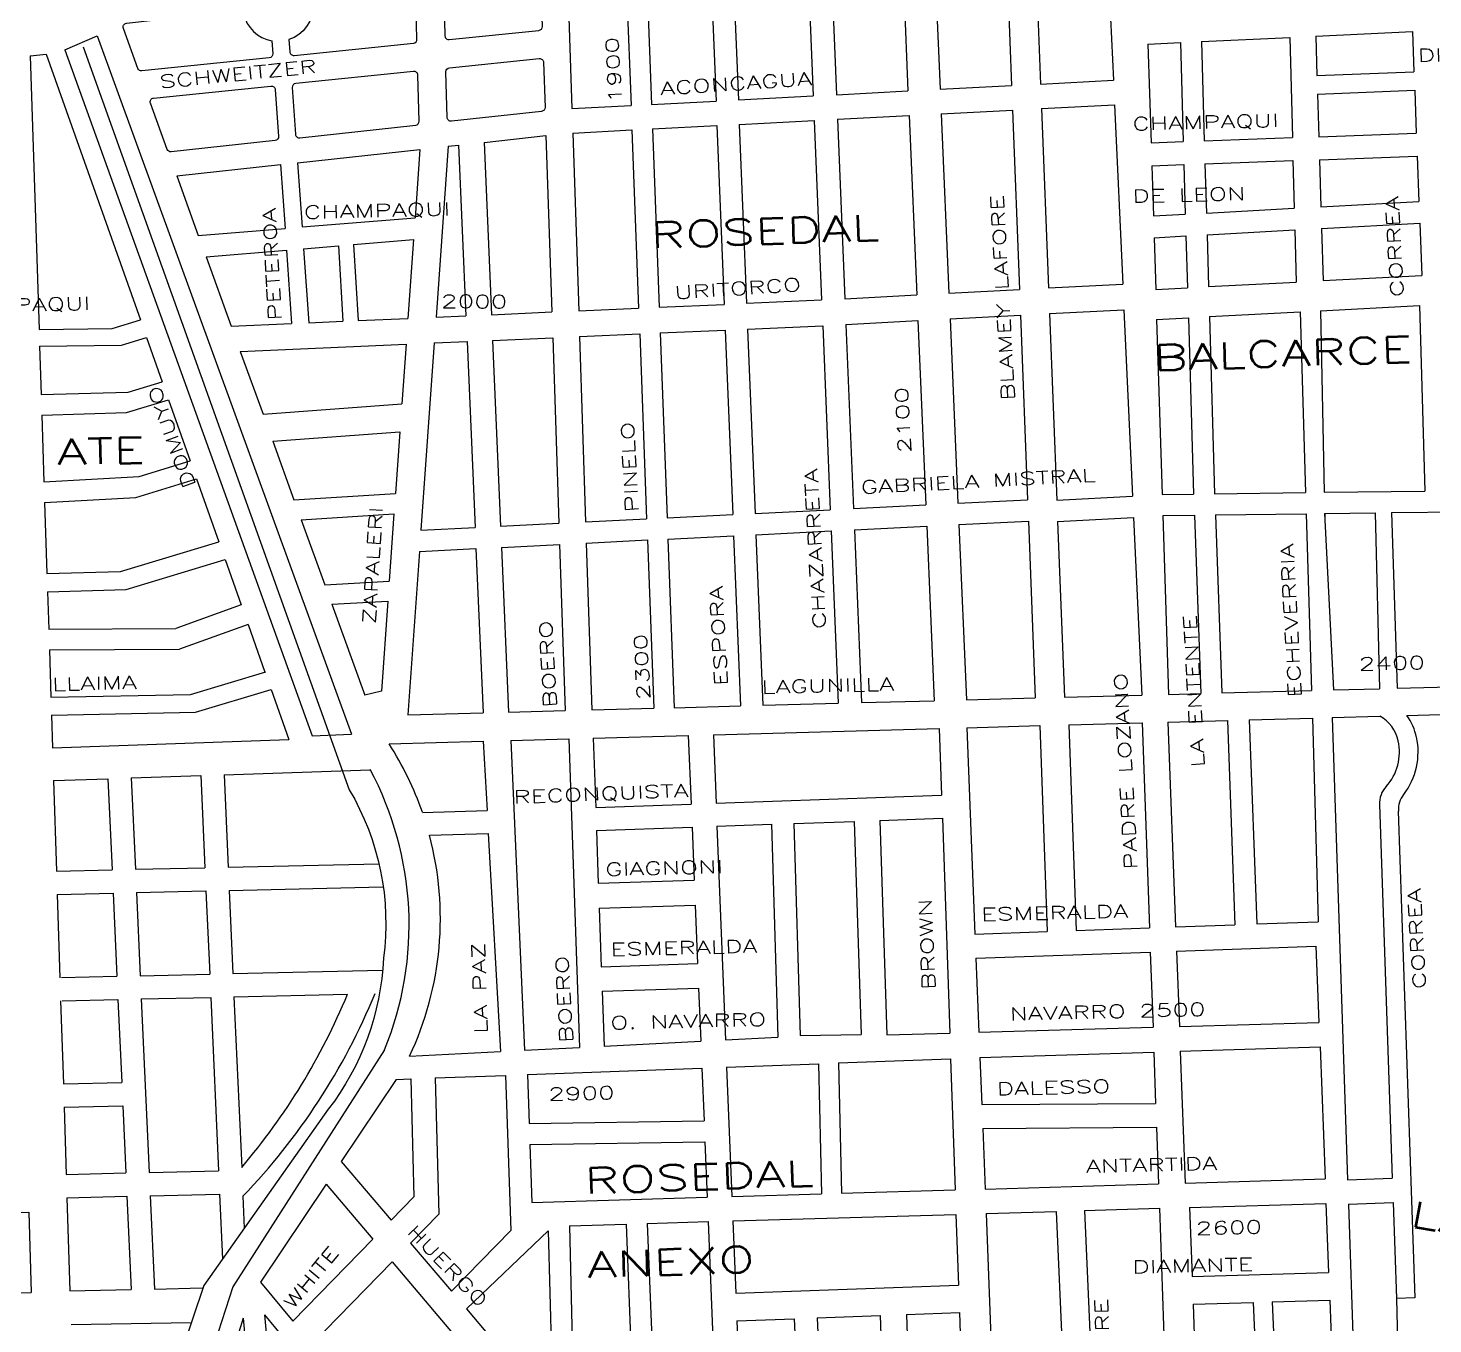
# Model space of a CAD drawing. Header units: millimetres. Extents: x 4374322 to 4409026, y 6503580 to 6534206.
# Drawn here: x 4382935 to 4384022, y 6521586 to 6522589 of the extents above; entities that cross this region are included whole.
import ezdxf

# ---------------------------------------------------------------- set-up
doc = ezdxf.new("R2010")
doc.units = ezdxf.units.MM
for name, color, linetype in [('CANAL', 252, 'Continuous'), ('LINEA CALLE', 252, 'Continuous'), ('NOMBRE BARRIO', 8, 'Continuous'), ('NOMBRE CALLE', 252, 'Continuous')]:
    doc.layers.add(name, color=color, linetype=linetype)
doc.styles.add('ROMANS', font='romans')
doc.styles.add('S1', font='ROMANS')

msp = doc.modelspace()

# ---------------------------------------------------------------- linework, layer by layer
at = {"layer": 'CANAL', "transparency": 33554687}
for p, q in [((4382955, 6522006.5), (4382957.3, 6521936.5)), ((4382963.1, 6521753.8), (4382964.8, 6521701.7)), ((4382965.4, 6521683.7), (4382967.7, 6521611.5))]:
    msp.add_line(p, q, dxfattribs=at)
msp.add_lwpolyline([(4382977.9, 6522574.5), (4383183.8, 6521999.5, -0.167912), (4383210.3, 6521869, -0.152326), (4383167.6, 6521752.1), (4383071.2, 6521615.8), (4382982.9, 6521352.8), (4382998.3, 6521069.8), (4382993.4, 6521046.9), (4382979.8, 6521018.3)], format="xyb", dxfattribs=at)
at = {"layer": 'LINEA CALLE', "transparency": 33554687}
for p, q in [((4383769, 6522678.4), (4383775, 6522548.7)), ((4383635.8, 6522663.3), (4383641, 6522541.7)), ((4383691.5, 6522669.6), (4383696.3, 6522544.6)), ((4383713.8, 6522672.1), (4383718.7, 6522545.7)), ((4383538, 6522652.3), (4383542.8, 6522536.5)), ((4383555.9, 6522654.3), (4383560.7, 6522537.5)), ((4383611, 6522660.5), (4383616.1, 6522540.4)), ((4383463.1, 6522643.8), (4383467.6, 6522532.6)), ((4383480.3, 6522645.8), (4383484.9, 6522533.5)), ((4383352.6, 6522631.4), (4383356.1, 6522526.8)), ((4383397.8, 6522636.5), (4383401.8, 6522529.2)), ((4383413.5, 6522638.2), (4383417.6, 6522530)), ((4383931.6, 6522582.7), (4384006.5, 6522586.3)), ((4384006.5, 6522586.3), (4384007.6, 6522555.3)), ((4382963.7, 6522572.3), (4382988.8, 6522583.1)), ((4382988.8, 6522583.1), (4383185.6, 6522042.4)), ((4383801.8, 6522576.6), (4383826.9, 6522577.8)), ((4383801.8, 6522576.6), (4383804.2, 6522500.3)), ((4383826.9, 6522577.8), (4383829.1, 6522501.2)), ((4383843.2, 6522578.6), (4383911.5, 6522581.8)), ((4383843.2, 6522578.6), (4383845.4, 6522501.8)), ((4383911.5, 6522581.8), (4383913.5, 6522504.3)), ((4383931.6, 6522582.7), (4383932.5, 6522552.3)), ((4382937, 6522567.7), (4382949.4, 6522568.8)), ((4382937, 6522567.7), (4382943.8, 6522355.8)), ((4382949.4, 6522568.8), (4383022.2, 6522363.1)), ((4382963.7, 6522572.3), (4383155.1, 6522041.2)), ((4383932.5, 6522552.3), (4384007.6, 6522555.3)), ((4383641, 6522541.7), (4383696.3, 6522544.6)), ((4383718.7, 6522545.7), (4383775, 6522548.7)), ((4383417.6, 6522530), (4383467.6, 6522532.6)), ((4383484.9, 6522533.5), (4383542.8, 6522536.5)), ((4383560.7, 6522537.5), (4383616.1, 6522540.4)), ((4383933, 6522537.9), (4384008.2, 6522540.9)), ((4383933, 6522537.9), (4383934, 6522505)), ((4384008.2, 6522540.9), (4384009.4, 6522507.8)), ((4383356.1, 6522526.8), (4383401.8, 6522529.2)), ((4383561.5, 6522518.5), (4383616.9, 6522521.4)), ((4383616.9, 6522521.4), (4383622.9, 6522382.6)), ((4383641.8, 6522522.7), (4383697.1, 6522525.6)), ((4383641.8, 6522522.7), (4383647.8, 6522383.9)), ((4383697.1, 6522525.6), (4383702.4, 6522386.7)), ((4383719.5, 6522526.7), (4383775.8, 6522529.7)), ((4383719.5, 6522526.7), (4383724.8, 6522387.9)), ((4383775.8, 6522529.7), (4383782.3, 6522390.9)), ((4383356.7, 6522507.8), (4383402.5, 6522510.2)), ((4383402.5, 6522510.2), (4383407.7, 6522372.3)), ((4383418.3, 6522511), (4383468.3, 6522513.6)), ((4383418.3, 6522511), (4383423.5, 6522373)), ((4383468.3, 6522513.6), (4383473.9, 6522375.2)), ((4383485.6, 6522514.5), (4383543.6, 6522517.5)), ((4383485.6, 6522514.5), (4383491.2, 6522376)), ((4383543.6, 6522517.5), (4383549.3, 6522378.6)), ((4383561.5, 6522518.5), (4383567.2, 6522379.6)), ((4383288.1, 6522500.6), (4383336, 6522505.8)), ((4383288.1, 6522500.6), (4383293.9, 6522367.2)), ((4383336, 6522505.8), (4383340.5, 6522369.3)), ((4383356.7, 6522507.8), (4383361.3, 6522370.2)), ((4383804.2, 6522500.3), (4383829.1, 6522501.2)), ((4383845.4, 6522501.8), (4383913.5, 6522504.3)), ((4383934, 6522505), (4384009.4, 6522507.8)), ((4383143.8, 6522484.8), (4383238.4, 6522495.2)), ((4383238.4, 6522495.2), (4383234.7, 6522442.3)), ((4383260.4, 6522497.6), (4383251, 6522365.3)), ((4383260.4, 6522497.6), (4383268.3, 6522498.4)), ((4383268.3, 6522498.4), (4383274, 6522366.3)), ((4383934.5, 6522487.2), (4384010.1, 6522489.9)), ((4384010.1, 6522489.9), (4384011.4, 6522454.9)), ((4383050.3, 6522474.6), (4383130.6, 6522483.4)), ((4383130.6, 6522483.4), (4383134.1, 6522434)), ((4383143.8, 6522484.8), (4383147.3, 6522435.1)), ((4383804.7, 6522482.5), (4383829.6, 6522483.4)), ((4383804.7, 6522482.5), (4383806, 6522443.7)), ((4383829.6, 6522483.4), (4383830.7, 6522445)), ((4383845.9, 6522484), (4383914, 6522486.5)), ((4383845.9, 6522484), (4383847, 6522445.9)), ((4383914, 6522486.5), (4383915, 6522449.6)), ((4383934.5, 6522487.2), (4383935.6, 6522450.8)), ((4383050.3, 6522474.6), (4383067, 6522428.4)), ((4383806, 6522443.7), (4383830.7, 6522445)), ((4383847, 6522445.9), (4383915, 6522449.6)), ((4383935.6, 6522450.8), (4384011.4, 6522454.9)), ((4383067, 6522428.4), (4383134.1, 6522434)), ((4383147.3, 6522435.1), (4383234.7, 6522442.3)), ((4383936.1, 6522433.9), (4384012.1, 6522438)), ((4383936.1, 6522433.9), (4383937.4, 6522393.6)), ((4384012.1, 6522438), (4384013.6, 6522397.6)), ((4383187.2, 6522421.5), (4383233.5, 6522425.3)), ((4383233.5, 6522425.3), (4383229.2, 6522364.3)), ((4383806.5, 6522426.8), (4383831.2, 6522428.2)), ((4383806.5, 6522426.8), (4383807.8, 6522386.8)), ((4383831.2, 6522428.2), (4383832.4, 6522388.1)), ((4383847.5, 6522429.1), (4383915.4, 6522432.8)), ((4383847.5, 6522429.1), (4383848.7, 6522388.9)), ((4383915.4, 6522432.8), (4383916.5, 6522392.5)), ((4383073, 6522412), (4383135.3, 6522417.2)), ((4383073, 6522412), (4383092.4, 6522358.2)), ((4383135.3, 6522417.2), (4383139.2, 6522360.3)), ((4383148.5, 6522418.3), (4383175.4, 6522420.5)), ((4383148.5, 6522418.3), (4383152.5, 6522360.9)), ((4383175.4, 6522420.5), (4383178.7, 6522362.1)), ((4383187.2, 6522421.5), (4383190.6, 6522362.6)), ((4383724.8, 6522387.9), (4383782.3, 6522390.9)), ((4383848.7, 6522388.9), (4383916.5, 6522392.5)), ((4383937.4, 6522393.6), (4384013.6, 6522397.6)), ((4383567.2, 6522379.6), (4383622.9, 6522382.6)), ((4383647.8, 6522383.9), (4383702.4, 6522386.7)), ((4383807.8, 6522386.8), (4383832.4, 6522388.1)), ((4383293.9, 6522367.2), (4383340.5, 6522369.3)), ((4383361.3, 6522370.2), (4383407.7, 6522372.3)), ((4383423.5, 6522373), (4383473.9, 6522375.2)), ((4383491.2, 6522376), (4383549.3, 6522378.6)), ((4383725.6, 6522368), (4383783.2, 6522371)), ((4383783.2, 6522371), (4383789.9, 6522226.6)), ((4383849.4, 6522365.7), (4383919.6, 6522369.4)), ((4383919.6, 6522369.4), (4383923.7, 6522229.5)), ((4383935.3, 6522370.2), (4384012, 6522374.3)), ((4383935.3, 6522370.2), (4383938.2, 6522229.7)), ((4384012, 6522374.3), (4384016.1, 6522230.7)), ((4383000.4, 6522356.5), (4383022.2, 6522363.1)), ((4383092.4, 6522358.2), (4383139.2, 6522360.3)), ((4383152.5, 6522360.9), (4383178.7, 6522362.1)), ((4383190.6, 6522362.6), (4383229.2, 6522364.3)), ((4383251, 6522365.3), (4383274, 6522366.3)), ((4383492, 6522356.1), (4383550.1, 6522358.7)), ((4383550.1, 6522358.7), (4383556, 6522216.2)), ((4383568, 6522359.7), (4383623.8, 6522362.6)), ((4383568, 6522359.7), (4383573.9, 6522217.1)), ((4383623.8, 6522362.6), (4383629.9, 6522219.9)), ((4383648.7, 6522364), (4383703.2, 6522366.8)), ((4383648.7, 6522364), (4383654.8, 6522221.2)), ((4383703.2, 6522366.8), (4383708.7, 6522223.8)), ((4383725.6, 6522368), (4383731.2, 6522223.6)), ((4383808.5, 6522363.6), (4383833.1, 6522364.9)), ((4383808.5, 6522363.6), (4383812.8, 6522228.1)), ((4383833.1, 6522364.9), (4383837, 6522228.4)), ((4383849.4, 6522365.7), (4383853.3, 6522228.6)), ((4382943.8, 6522355.8), (4383000.4, 6522356.5)), ((4383007.5, 6522343.7), (4383026.9, 6522349.6)), ((4383026.9, 6522349.6), (4383039.1, 6522315.2)), ((4383249.6, 6522345.3), (4383274.9, 6522346.4)), ((4383274.9, 6522346.4), (4383281.1, 6522202.6)), ((4383294.7, 6522347.3), (4383341.2, 6522349.4)), ((4383294.7, 6522347.3), (4383300.9, 6522203.6)), ((4383341.2, 6522349.4), (4383346, 6522205.8)), ((4383361.9, 6522350.3), (4383408.5, 6522352.4)), ((4383361.9, 6522350.3), (4383366.7, 6522206.8)), ((4383408.5, 6522352.4), (4383413.9, 6522209.2)), ((4383424.3, 6522353.1), (4383474.7, 6522355.3)), ((4383424.3, 6522353.1), (4383429.7, 6522210)), ((4383474.7, 6522355.3), (4383480.5, 6522212.5)), ((4383492, 6522356.1), (4383497.8, 6522213.3)), ((4382944.2, 6522342.9), (4383007.5, 6522343.7)), ((4382944.2, 6522342.9), (4382945.4, 6522305.3)), ((4383099.5, 6522338.6), (4383227.7, 6522344.3)), ((4383099.5, 6522338.6), (4383117.1, 6522290.2)), ((4383227.7, 6522344.3), (4383224.5, 6522298.1)), ((4383249.6, 6522345.3), (4383239.3, 6522200.5)), ((4383012.7, 6522307.2), (4383039.1, 6522315.2)), ((4382945.4, 6522305.3), (4383012.7, 6522307.2)), ((4383011.5, 6522291.4), (4383044, 6522301.2)), ((4383044, 6522301.2), (4383060.7, 6522254)), ((4383117.1, 6522290.2), (4383224.5, 6522298.1)), ((4382945.9, 6522289.5), (4383011.5, 6522291.4)), ((4382945.9, 6522289.5), (4382947.6, 6522237.9)), ((4383124.6, 6522269.2), (4383222.9, 6522276.4)), ((4383222.9, 6522276.4), (4383219.6, 6522228.9)), ((4383124.6, 6522269.2), (4383141, 6522224)), ((4383021.2, 6522242), (4383060.7, 6522254)), ((4382947.6, 6522237.9), (4383021.2, 6522242)), ((4383018.6, 6522225.8), (4383065.7, 6522240.1)), ((4383065.7, 6522240.1), (4383082.9, 6522191.5)), ((4383141, 6522224), (4383219.6, 6522228.9)), ((4383812.8, 6522228.1), (4383837, 6522228.4)), ((4383853.3, 6522228.6), (4383923.7, 6522229.5)), ((4383938.2, 6522229.7), (4384016.1, 6522230.7)), ((4382948.1, 6522221.8), (4383018.6, 6522225.8)), ((4382948.1, 6522221.8), (4382949.9, 6522166.9)), ((4383497.8, 6522213.3), (4383556, 6522216.2)), ((4383573.9, 6522217.1), (4383629.9, 6522219.9)), ((4383654.8, 6522221.2), (4383708.7, 6522223.8)), ((4383731.2, 6522223.6), (4383789.9, 6522226.6)), ((4383146.6, 6522208.4), (4383218.4, 6522213)), ((4383146.6, 6522208.4), (4383164.8, 6522158.2)), ((4383218.4, 6522213), (4383214.8, 6522160.9)), ((4383300.9, 6522203.6), (4383346, 6522205.8)), ((4383366.7, 6522206.8), (4383413.9, 6522209.2)), ((4383429.7, 6522210), (4383480.5, 6522212.5)), ((4383655.5, 6522204.7), (4383709.4, 6522207.4)), ((4383709.4, 6522207.4), (4383714.6, 6522070.5)), ((4383731.8, 6522207.2), (4383790.6, 6522210.2)), ((4383731.8, 6522207.2), (4383737.1, 6522071.1)), ((4383790.6, 6522210.2), (4383797, 6522072.7)), ((4383813.4, 6522211.7), (4383837.8, 6522212)), ((4383813.4, 6522211.7), (4383817.8, 6522073.3)), ((4383837.8, 6522212), (4383842.7, 6522074)), ((4383854.1, 6522212.2), (4383924.2, 6522213.1)), ((4383854.1, 6522212.2), (4383859, 6522074.4)), ((4383924.2, 6522213.1), (4383928.3, 6522076.3)), ((4383938.4, 6522213.3), (4383977.7, 6522213.8)), ((4383938.4, 6522213.3), (4383945.4, 6522076.7)), ((4383938.6, 6522213.3), (4383938.7, 6522208)), ((4383977.7, 6522213.8), (4383980.9, 6522077.7)), ((4383990.3, 6522214), (4384105.8, 6522215.4)), ((4383990.3, 6522214), (4383994.6, 6522078.1)), ((4383239.3, 6522200.5), (4383281.1, 6522202.6)), ((4383430.3, 6522193.5), (4383481.1, 6522196.1)), ((4383481.1, 6522196.1), (4383486.5, 6522064.4)), ((4383498.4, 6522196.9), (4383556.7, 6522199.8)), ((4383498.4, 6522196.9), (4383503.8, 6522064.9)), ((4383556.7, 6522199.8), (4383562.2, 6522066.4)), ((4383574.6, 6522200.7), (4383630.6, 6522203.5)), ((4383574.6, 6522200.7), (4383580.1, 6522066.9)), ((4383630.6, 6522203.5), (4383636.4, 6522068.4)), ((4383655.5, 6522204.7), (4383661.4, 6522069.1)), ((4383006.9, 6522168.5), (4383082.9, 6522191.5)), ((4383238.2, 6522184), (4383229.2, 6522057.5)), ((4383238.2, 6522184), (4383281.8, 6522186.2)), ((4383281.8, 6522186.2), (4383287.3, 6522059)), ((4383301.6, 6522187.1), (4383346.5, 6522189.4)), ((4383301.6, 6522187.1), (4383307.1, 6522059.6)), ((4383346.5, 6522189.4), (4383350.8, 6522060.7)), ((4383367.2, 6522190.4), (4383414.5, 6522192.8)), ((4383367.2, 6522190.4), (4383371.5, 6522061.3)), ((4383414.5, 6522192.8), (4383419.4, 6522062.6)), ((4383430.3, 6522193.5), (4383435.2, 6522063)), ((4383011.3, 6522154.4), (4383087.8, 6522177.6)), ((4383087.8, 6522177.6), (4383100.1, 6522142.7)), ((4382949.9, 6522166.9), (4383006.9, 6522168.5)), ((4382950.3, 6522152.6), (4383011.3, 6522154.4)), ((4382950.3, 6522152.6), (4382951.3, 6522123.8)), ((4383164.8, 6522158.2), (4383214.8, 6522160.9)), ((4383100.1, 6522142.7), (4383049.6, 6522124.3)), ((4383170.3, 6522143.1), (4383213.7, 6522145.5)), ((4383170.3, 6522143.1), (4383195.8, 6522072.6)), ((4383213.7, 6522145.5), (4383208.7, 6522075.9)), ((4382951.3, 6522123.8), (4383049.6, 6522124.3)), ((4383105.5, 6522127.5), (4383052.5, 6522108.3)), ((4383105.5, 6522127.5), (4383118.6, 6522090.6)), ((4382951.8, 6522107.7), (4383052.5, 6522108.3)), ((4382951.8, 6522107.7), (4382953, 6522071.2)), ((4383061, 6522073.2), (4383119.2, 6522090.8)), ((4383064.8, 6522059.4), (4383123.3, 6522077.1)), ((4383123.3, 6522077.1), (4383137, 6522038.4)), ((4383208.7, 6522075.9), (4383195.8, 6522072.6)), ((4383859, 6522074.4), (4383928.3, 6522076.3)), ((4383945.4, 6522076.7), (4383980.9, 6522077.7)), ((4383994.6, 6522078.1), (4384110, 6522081.2)), ((4382953, 6522071.2), (4383061, 6522073.2)), ((4383435.2, 6522063), (4383486.5, 6522064.4)), ((4383503.8, 6522064.9), (4383562.2, 6522066.4)), ((4383580.1, 6522066.9), (4383636.4, 6522068.4)), ((4383661.4, 6522069.1), (4383714.6, 6522070.5)), ((4383737.1, 6522071.1), (4383797, 6522072.7)), ((4383817.8, 6522073.3), (4383842.7, 6522074)), ((4382953.4, 6522057.3), (4383064.8, 6522059.4)), ((4382953.4, 6522057.3), (4382954.2, 6522032)), ((4383229.2, 6522057.5), (4383287.3, 6522059)), ((4383307.1, 6522059.6), (4383350.8, 6522060.7)), ((4383371.5, 6522061.3), (4383419.4, 6522062.6)), ((4383817.1, 6522051.8), (4383863.4, 6522053.1)), ((4383863.4, 6522053.1), (4383869.1, 6521895)), ((4383880.2, 6522053.6), (4383929, 6522055)), ((4383880.2, 6522053.6), (4383885.9, 6521895.6)), ((4383929, 6522055), (4383933.6, 6521897.3)), ((4383944.2, 6522055.4), (4383981.2, 6522056.4)), ((4383944.2, 6522055.4), (4383956.3, 6521697.4)), ((4384002.1, 6522057), (4384115.4, 6522060.2)), ((4383155.1, 6522041.2), (4383185.6, 6522042.4)), ((4383465.5, 6522042), (4383640.3, 6522046.9)), ((4383640.3, 6522046.9), (4383642.1, 6521995.3)), ((4383661.6, 6522047.5), (4383718.1, 6522049.1)), ((4383661.6, 6522047.5), (4383667.9, 6521887.8)), ((4383718.1, 6522049.1), (4383723.8, 6521889.8)), ((4383740.5, 6522049.7), (4383797.3, 6522051.3)), ((4383740.5, 6522049.7), (4383746.2, 6521890.6)), ((4383797.3, 6522051.3), (4383802.9, 6521892.7)), ((4383817.1, 6522051.8), (4383823.2, 6521893.4)), ((4382954.2, 6522032), (4383137, 6522038.4)), ((4383214.6, 6522035), (4383287.5, 6522037)), ((4383287.5, 6522037), (4383290.4, 6521983.3)), ((4383308.9, 6522037.6), (4383353.7, 6522038.9)), ((4383308.9, 6522037.6), (4383319.4, 6521797.8)), ((4383353.7, 6522038.9), (4383362, 6521800)), ((4383372.6, 6522039.4), (4383446.1, 6522041.5)), ((4383372.6, 6522039.5), (4383374.5, 6521985.7)), ((4383446.1, 6522041.5), (4383448.3, 6521988.4)), ((4383465.5, 6522042), (4383467.6, 6521989.1)), ((4383015.1, 6522008.6), (4383068.9, 6522010.5)), ((4383015.1, 6522008.6), (4383068.9, 6522010.5)), ((4383068.9, 6522010.5), (4383072.1, 6521939.1)), ((4383086.9, 6522011.1), (4383199.9, 6522015)), ((4383086.9, 6522011.1), (4383199.9, 6522015)), ((4383086.9, 6522011.1), (4383090.1, 6521939.5)), ((4382955, 6522006.5), (4382997.1, 6522008)), ((4382955, 6522006.5), (4382997.1, 6522008)), ((4382955, 6522006.5), (4382957.3, 6521936.5)), ((4382997.1, 6522008), (4383000.3, 6521937.5)), ((4383015.1, 6522008.6), (4383018.3, 6521937.9)), ((4383374.5, 6521985.7), (4383448.3, 6521988.4)), ((4383467.6, 6521989.1), (4383642.1, 6521995.3)), ((4383980.9, 6521988), (4383990.8, 6521698.8)), ((4383240.4, 6521981.9), (4383290.4, 6521983.3)), ((4383594.4, 6521975.7), (4383642.7, 6521977.5)), ((4383642.7, 6521977.5), (4383648.4, 6521811.1)), ((4383995.5, 6521983), (4384008.4, 6521606.1)), ((4383375.1, 6521967.9), (4383449, 6521970.5)), ((4383375.1, 6521967.9), (4383376.5, 6521927.2)), ((4383449, 6521970.5), (4383450.7, 6521929.6)), ((4383468.3, 6521971.2), (4383510.5, 6521972.7)), ((4383468.3, 6521971.2), (4383474.9, 6521805.8)), ((4383510.5, 6521972.7), (4383515.4, 6521807.9)), ((4383527.8, 6521973.3), (4383574.5, 6521975)), ((4383527.8, 6521973.3), (4383532.7, 6521809.2)), ((4383574.5, 6521975), (4383579.9, 6521809.9)), ((4383594.4, 6521975.7), (4383599.8, 6521809.7)), ((4383245.8, 6521964.3), (4383291.4, 6521965.5)), ((4383291.4, 6521965.5), (4383300.7, 6521796.9)), ((4383376.5, 6521927.2), (4383450.7, 6521929.6)), ((4382957.9, 6521918.5), (4382959.9, 6521854)), ((4383001.1, 6521919.5), (4383004, 6521855.1)), ((4383019.1, 6521919.9), (4383022, 6521855.5)), ((4383072.9, 6521921.1), (4383075.8, 6521856.7)), ((4383090.9, 6521921.6), (4383093.8, 6521857.2)), ((4383377.2, 6521907.8), (4383451.5, 6521910.2)), ((4383377.2, 6521907.8), (4383378.8, 6521862.5)), ((4383451.5, 6521910.2), (4383453.3, 6521865)), ((4383746.2, 6521890.6), (4383802.9, 6521892.7)), ((4383823.2, 6521893.4), (4383869.1, 6521895)), ((4383885.9, 6521895.6), (4383933.6, 6521897.3)), ((4383667.9, 6521887.8), (4383723.8, 6521889.8)), ((4383668.7, 6521869), (4383803.6, 6521873.8)), ((4383668.7, 6521869), (4383670.9, 6521811.8)), ((4383803.6, 6521873.8), (4383805.7, 6521815.7)), ((4383823.9, 6521874.5), (4383931.8, 6521878.4)), ((4383823.9, 6521874.5), (4383826.1, 6521816.2)), ((4383931.8, 6521878.4), (4383934.1, 6521819.4)), ((4383378.8, 6521862.5), (4383453.3, 6521865)), ((4382960.5, 6521836.1), (4382962.6, 6521771.8)), ((4383004.8, 6521837.1), (4383007.7, 6521772.9)), ((4383022.8, 6521837.5), (4383028.9, 6521703.2)), ((4383076.6, 6521838.7), (4383082.7, 6521704.4)), ((4383094.6, 6521839.2), (4383100.6, 6521707.1)), ((4383379.5, 6521843.6), (4383454.1, 6521846)), ((4383379.5, 6521843.6), (4383380.9, 6521801)), ((4383454.1, 6521846), (4383455.8, 6521804.8)), ((4383670.9, 6521811.8), (4383805.7, 6521815.7)), ((4383826.1, 6521816.2), (4383934.1, 6521819.4)), ((4383380.9, 6521801), (4383455.8, 6521804.8)), ((4383474.9, 6521805.8), (4383515.4, 6521807.9)), ((4383532.7, 6521809.2), (4383579.9, 6521809.9)), ((4383599.8, 6521809.7), (4383648.4, 6521811.1)), ((4383211.1, 6521798.2), (4383093.7, 6521614.6)), ((4383230.5, 6521793.3), (4383300.7, 6521796.9)), ((4383319.4, 6521797.8), (4383362, 6521800)), ((4383671.7, 6521792.2), (4383806.3, 6521796.4)), ((4383671.7, 6521792.2), (4383673.2, 6521755.7)), ((4383806.3, 6521796.4), (4383807.7, 6521756.6)), ((4383826.8, 6521797.1), (4383934.9, 6521800.5)), ((4383826.8, 6521797.1), (4383830.7, 6521695)), ((4383934.9, 6521800.5), (4383938.8, 6521698.2)), ((4383321.7, 6521779), (4383456.6, 6521784)), ((4383456.6, 6521784), (4383458.3, 6521743.2)), ((4383475.8, 6521784.7), (4383546.8, 6521787.4)), ((4383475.8, 6521784.7), (4383479.8, 6521684.6)), ((4383546.8, 6521787.4), (4383549.1, 6521686.6)), ((4383562.4, 6521788), (4383649.1, 6521791.2)), ((4383562.4, 6521788), (4383564.6, 6521687.1)), ((4383649.1, 6521791.2), (4383652.6, 6521689.7)), ((4383220, 6521775.2), (4383177.6, 6521711.8)), ((4383220, 6521775.2), (4383231.4, 6521775.7)), ((4383231.4, 6521775.7), (4383233.8, 6521684.3)), ((4383250.2, 6521776.4), (4383304.6, 6521778.4)), ((4383250.2, 6521776.4), (4383253, 6521671)), ((4383304.6, 6521778.4), (4383308.7, 6521658.4)), ((4383321.7, 6521779), (4383323, 6521741.1)), ((4382963.1, 6521753.8), (4382964.8, 6521701.7)), ((4383008.5, 6521754.9), (4383010.9, 6521702.8)), ((4383673.2, 6521755.7), (4383807.7, 6521756.6)), ((4383323, 6521741.1), (4383458.3, 6521743.2)), ((4383673.9, 6521737.3), (4383808.4, 6521738.2)), ((4383808.4, 6521738.2), (4383809.9, 6521694.4)), ((4383323.6, 6521724.8), (4383459, 6521726.9)), ((4383459, 6521726.9), (4383460.7, 6521684)), ((4383673.9, 6521737.3), (4383675.7, 6521690.4)), ((4383323.6, 6521724.8), (4383325.1, 6521680)), ((4383177.6, 6521711.8), (4383216.2, 6521666.2)), ((4383165.9, 6521694.2), (4383115.2, 6521618.2)), ((4383165.9, 6521694.2), (4383202, 6521651.7)), ((4383675.7, 6521690.4), (4383809.9, 6521694.4)), ((4383830.7, 6521695), (4383938.8, 6521698.2)), ((4383956.3, 6521697.4), (4383990.8, 6521698.8)), ((4382965.4, 6521683.7), (4382967.7, 6521611.5)), ((4383011.7, 6521684.8), (4383015, 6521612.6)), ((4383029.7, 6521685.2), (4383033, 6521613)), ((4383083.5, 6521686.4), (4383085.8, 6521636.3)), ((4383233.8, 6521684.3), (4383216.2, 6521666.2)), ((4383325.1, 6521680), (4383460.7, 6521684)), ((4383479.8, 6521684.6), (4383549.1, 6521686.6)), ((4383564.6, 6521687.1), (4383652.6, 6521689.7)), ((4383676.5, 6521671.5), (4383730.8, 6521673.1)), ((4383730.8, 6521673.1), (4383740.9, 6521439.1)), ((4383752.6, 6521673.8), (4383810.6, 6521675.5)), ((4383752.6, 6521673.8), (4383762.8, 6521439.9)), ((4383810.6, 6521675.5), (4383818.8, 6521442.2)), ((4383834, 6521676.2), (4383939.5, 6521679.3)), ((4383834, 6521676.2), (4383835.9, 6521622.8)), ((4383939.5, 6521679.3), (4383941.6, 6521625.9)), ((4383957, 6521678.6), (4383991.5, 6521679.9)), ((4383957, 6521678.6), (4383965.3, 6521431.5)), ((4383991.5, 6521679.9), (4383994, 6521605.6)), ((4382858.4, 6521669.9), (4382935.8, 6521672.4)), ((4382935.8, 6521672.4), (4382937.8, 6521610.2)), ((4383253, 6521671), (4383231.2, 6521648.6)), ((4383354.1, 6521662), (4383398, 6521663.3)), ((4383354.1, 6521662), (4383356.9, 6521552.5)), ((4383398, 6521663.3), (4383402.3, 6521554)), ((4383414.3, 6521663.8), (4383461.5, 6521665.2)), ((4383414.3, 6521663.8), (4383418.6, 6521554.5)), ((4383461.5, 6521665.2), (4383465.9, 6521556)), ((4383480.6, 6521665.7), (4383653.2, 6521670.8)), ((4383480.6, 6521665.7), (4383482.8, 6521609.8)), ((4383653.2, 6521670.8), (4383655.1, 6521616.1)), ((4383676.5, 6521671.5), (4383685.7, 6521436.9)), ((4383202, 6521651.7), (4383140.1, 6521588.1)), ((4383308.7, 6521658.4), (4383262.8, 6521611.2)), ((4383337.8, 6521658), (4383274.4, 6521597.7)), ((4383337.8, 6521658), (4383340.5, 6521552)), ((4383231.2, 6521648.6), (4383262.8, 6521611.2)), ((4383217, 6521634), (4383154.9, 6521570.3)), ((4383217, 6521634), (4383288.7, 6521549.5)), ((4383115.2, 6521618.2), (4383140.1, 6521588.1)), ((4383835.9, 6521622.8), (4383941.6, 6521625.9)), ((4382861.2, 6521607.9), (4382937.8, 6521610.2)), ((4383093.7, 6521614.6), (4383007.8, 6521350.5)), ((4383482.8, 6521609.8), (4383655.1, 6521616.1)), ((4383274.4, 6521597.7), (4383314, 6521550.8)), ((4383836.7, 6521601.3), (4383883.2, 6521602.6)), ((4383836.7, 6521601.3), (4383842.4, 6521443.1)), ((4383883.2, 6521602.6), (4383889.9, 6521445)), ((4383898, 6521603.1), (4383942.4, 6521604.4)), ((4383898, 6521603.1), (4383904.7, 6521445.6)), ((4383942.4, 6521604.4), (4383948.5, 6521447.3)), ((4384008.4, 6521606.1), (4383994, 6521605.6)), ((4383994, 6521605.6), (4383998.9, 6521432.9)), ((4383101.8, 6521590.5), (4383045.1, 6521410.8)), ((4383101.8, 6521590.5), (4383117.4, 6521413.9)), ((4383118.2, 6521593.1), (4383123, 6521540.4)), ((4383118.2, 6521593.1), (4383160.2, 6521542.4)), ((4383483.7, 6521588.4), (4383528.1, 6521590)), ((4383483.7, 6521588.4), (4383490.1, 6521429.1)), ((4383528.1, 6521590), (4383534.4, 6521430.8)), ((4383545.9, 6521590.7), (4383594.7, 6521592.4)), ((4383545.9, 6521590.7), (4383552.2, 6521431.5)), ((4383594.7, 6521592.4), (4383599.8, 6521433.4)), ((4383615, 6521593.2), (4383655.9, 6521594.7)), ((4383615, 6521593.2), (4383620.2, 6521434.3)), ((4383655.9, 6521594.7), (4383661.3, 6521435.9))]:
    msp.add_line(p, q, dxfattribs=at)
for points in [[(4383328.7, 6522628.7), (4383259.6, 6522620.9, 0.389238), (4383256.9, 6522617.8), (4383257.8, 6522583.1, 0.436538), (4383261.2, 6522580.2), (4383330.5, 6522587.3, 0.394161), (4383333.2, 6522590.4), (4383332.1, 6522625.8, 0.43765)], [(4383098.7, 6522602.7, -0.385396), (4383102, 6522600.3, 0.304744), (4383123.9, 6522579.3), (4383124.6, 6522569.2, -0.40488), (4383121.9, 6522566), (4383023.3, 6522555.9, -0.344079), (4383020.2, 6522557.8), (4383009, 6522588.8, -0.484791), (4383011.4, 6522592.8)], [(4383139.7, 6522543), (4383142.2, 6522506.9, 0.425626), (4383145.6, 6522504.1), (4383235.2, 6522513.9, 0.390265), (4383237.9, 6522517), (4383236.9, 6522552.6, 0.436538), (4383233.6, 6522555.5), (4383142.4, 6522546.2, 0.40488)], [(4383029.9, 6522530.9, -0.488007), (4383032.4, 6522534.9), (4383123.2, 6522544.2, -0.423609), (4383126.5, 6522541.4), (4383129.1, 6522505.2, -0.402892), (4383126.4, 6522502), (4383046, 6522493.3, -0.345992), (4383042.8, 6522495.2)]]:
    msp.add_lwpolyline(points, format="xyb", close=True, dxfattribs=at)
for points in [[(4383155.9, 6522606.4, -0.328053), (4383137.1, 6522580.2), (4383137.8, 6522570.7, 0.423609), (4383141.1, 6522567.9), (4383233.5, 6522577.4, 0.392236), (4383236.2, 6522580.5), (4383235.3, 6522614.8, 0.439638), (4383231.9, 6522617.7), (4383158.5, 6522609.4, 0.385396), (4383155.9, 6522606.4)], [(4383334.1, 6522562.6), (4383335.3, 6522527.7, -0.392188), (4383332.6, 6522524.6), (4383262.8, 6522517, -0.438575), (4383259.5, 6522519.9), (4383258.6, 6522555.3, -0.392236), (4383261.3, 6522558.3), (4383330.8, 6522565.5, -0.434554), (4383334.1, 6522562.6)]]:
    msp.add_lwpolyline(points, format="xyb", dxfattribs=at)
for points in [[(4382957.3, 6521936.5), (4383000.3, 6521937.5)], [(4383018.3, 6521937.9), (4383072.1, 6521939.1)], [(4383090.1, 6521939.5), (4383206.7, 6521942.2)], [(4383090.9, 6521921.6), (4383209.9, 6521924.3)], [(4382957.9, 6521918.5), (4383001.1, 6521919.5)], [(4383019.1, 6521919.9), (4383072.9, 6521921.1)], [(4383093.8, 6521857.2), (4383209.6, 6521859.8)], [(4382961.2, 6521854.1), (4383004, 6521855.1)], [(4383022, 6521855.5), (4383075.8, 6521856.7)], [(4382961.7, 6521836.1), (4383004.8, 6521837.1)], [(4383022.8, 6521837.5), (4383076.6, 6521838.7)], [(4383094.6, 6521839.2), (4383182.4, 6521841.2)], [(4382962.6, 6521771.8), (4383007.7, 6521772.9)], [(4382963.1, 6521753.8), (4383008.5, 6521754.9)], [(4382964.8, 6521701.7), (4383010.9, 6521702.8)], [(4383028.9, 6521703.2), (4383082.7, 6521704.4)], [(4382965.4, 6521683.7), (4383011.7, 6521684.8)], [(4383029.7, 6521685.2), (4383083.5, 6521686.4)], [(4383101.5, 6521684.8), (4383102.4, 6521660.1)], [(4382967.7, 6521611.5), (4383015, 6521612.6)], [(4383033, 6521613), (4383069.9, 6521613.8)], [(4382968.6, 6521585.6), (4383061.6, 6521587.2)]]:
    msp.add_lwpolyline(points, dxfattribs=at)
for centre, radius, start, end in [((4383968.4, 6522032), 27.5, 10.9296, 62.3431), ((4383968.4, 6522032), 41.9, 10.9296, 36.5687), ((4383004.1, 6521899.8), 250.2, 19.1773, 32.717), ((4383956.7, 6522028.7), 39.7, 317.8325, 12.429), ((4383956.7, 6522028.7), 54.1, 322.5448, 12.429), ((4382974.7, 6521894.8), 255.4, 337.7881, 28.0984), ((4384000.9, 6521988.6), 20, 137.8325, 181.9542), ((4384015.5, 6521983.7), 20, 142.5448, 181.9542), ((4383004.1, 6521899.8), 250.2, 334.8087, 14.9385), ((4382715.8, 6522034), 504.9, 319.6523, 337.5501), ((4382740.9, 6522031.6), 500.3, 316.1075, 337.691)]:
    msp.add_arc(centre, radius, start, end, dxfattribs=at)

# ---------------------------------------------------------------- texts
at = {"layer": 'NOMBRE BARRIO', "transparency": 33554687, "style": 'ROMANS', "width": 1.5}
for s, rotation, p in [('ROSEDAL', 1.9872, (4383417.1, 6522418.7)), ('BALCARCE', 1.9872, (4383806.1, 6522323.7)), ('ROSEDAL', 1.9872, (4383366.1, 6521686.7)), ('LA VIDA ', 349.965, (4384003.8, 6521661.8)), ('ANEXO', 1.9872, (4383368.1, 6521621.7))]:
    msp.add_text(s, height=20, rotation=rotation, dxfattribs=at).set_placement(p)
at = {"layer": 'NOMBRE BARRIO', "linetype": 'Continuous', "transparency": 33554687, "style": 'S1', "width": 1.5}
msp.add_text('ATE', height=20, rotation=1.393, dxfattribs=at).set_placement((4382957.8, 6522250.9))
at = {"layer": 'NOMBRE CALLE', "linetype": 'Continuous', "transparency": 33554687, "style": 'S1', "width": 1.5}
for s, rotation, p in [('1900', 93.1198, (4383394.7, 6522531.1)), ('SCHWEITZER', 5.8462, (4383037.4, 6522542.3)), ('DIAZ', 1.393, (4384010.6, 6522562.9)), ('ACONCAGUA', 3.804, (4383424.6, 6522537.2)), ('CHAMPAQUI', 1.393, (4383789.8, 6522509.9)), ('BLAMEY LAFORE', 93.1198, (4383698.7, 6522301.1)), ('DE LEON', 1.393, (4383789.8, 6522453.9)), ('CORREA', 93.1198, (4383999.7, 6522381.1)), ('PETEROA', 93.1198, (4383131.4, 6522363)), ('CHAMPAQUI', 1.393, (4383148.7, 6522441.4)), ('URITORCO', 3.804, (4383435.6, 6522379.2)), ('CHAMPAQUI', 1.393, (4382870.2, 6522368.3)), ('2000', 359.606, (4383254.7, 6522372.6)), ('DOMUYO', 109.8279, (4383065.2, 6522235.1)), ('2100', 93.1198, (4383618.7, 6522260.1)), ('PINELO', 93.1198, (4383407.7, 6522214.5)), ('CHAZARRETA', 93.1198, (4383552.7, 6522124.1)), ('GABRIELA MISTRAL', 3.0561, (4383579.8, 6522228.5)), ('ZAPALERI', 86.4698, (4383204.1, 6522127.3)), ('ECHEVERRIA', 93.1198, (4383920.7, 6522071.1)), ('ESPORA', 93.1198, (4383476.7, 6522080.1)), ('LA ENTENTE', 93.1198, (4383845.7, 6522017.1)), ('BOERO', 93.1198, (4383344.3, 6522063.3)), ('2300', 93.1198, (4383416.7, 6522069.1)), ('2400', 1.393, (4383964.9, 6522091.8)), ('LLAIMA', 1.393, (4382953.9, 6522076.1)), ('LAGUNILLA', 1.393, (4383502.8, 6522073.9)), ('PADRE LOZANO', 93.1198, (4383793.7, 6521938.1)), ('RECONQUISTA', 2.1999, (4383310.9, 6521988.8)), ('GIAGNONI', 1.393, (4383381.9, 6521932.8)), ('CORREA', 93.1198, (4384016.9, 6521845.4)), ('BROWN', 92.4221, (4383637.3, 6521844.8)), ('ESMERALDA', 1.393, (4383672.8, 6521897.9)), ('LA PAZ', 91.8371, (4383290.9, 6521810.8)), ('ESMERALDA', 1.393, (4383385.9, 6521870.8)), ('BOERO', 93.1198, (4383356.9, 6521803.8)), ('O. NAVARRO', 1.393, (4383385.8, 6521813.9)), ('NAVARRO 2500', 1.393, (4383694.8, 6521820.9)), ('DALESSO', 1.393, (4383684.8, 6521762.9)), ('2900', 1.393, (4383337.9, 6521758.8)), ('ANTARTIDA', 1.393, (4383753.8, 6521702.9)), ('HUERGO', 313.97, (4383227.9, 6521656.8)), ('2600', 1.393, (4383838.8, 6521654.9)), ('WHITE', 50.2119, (4383139.9, 6521596.8)), ('DIAMANTE', 1.393, (4383789.7, 6521625)), ('BLAMEY LAFORE', 91.9747, (4383776.2, 6521446.5))]:
    msp.add_text(s, height=10, rotation=rotation, dxfattribs=at).set_placement(p)

doc.saveas('drawing.dxf')
